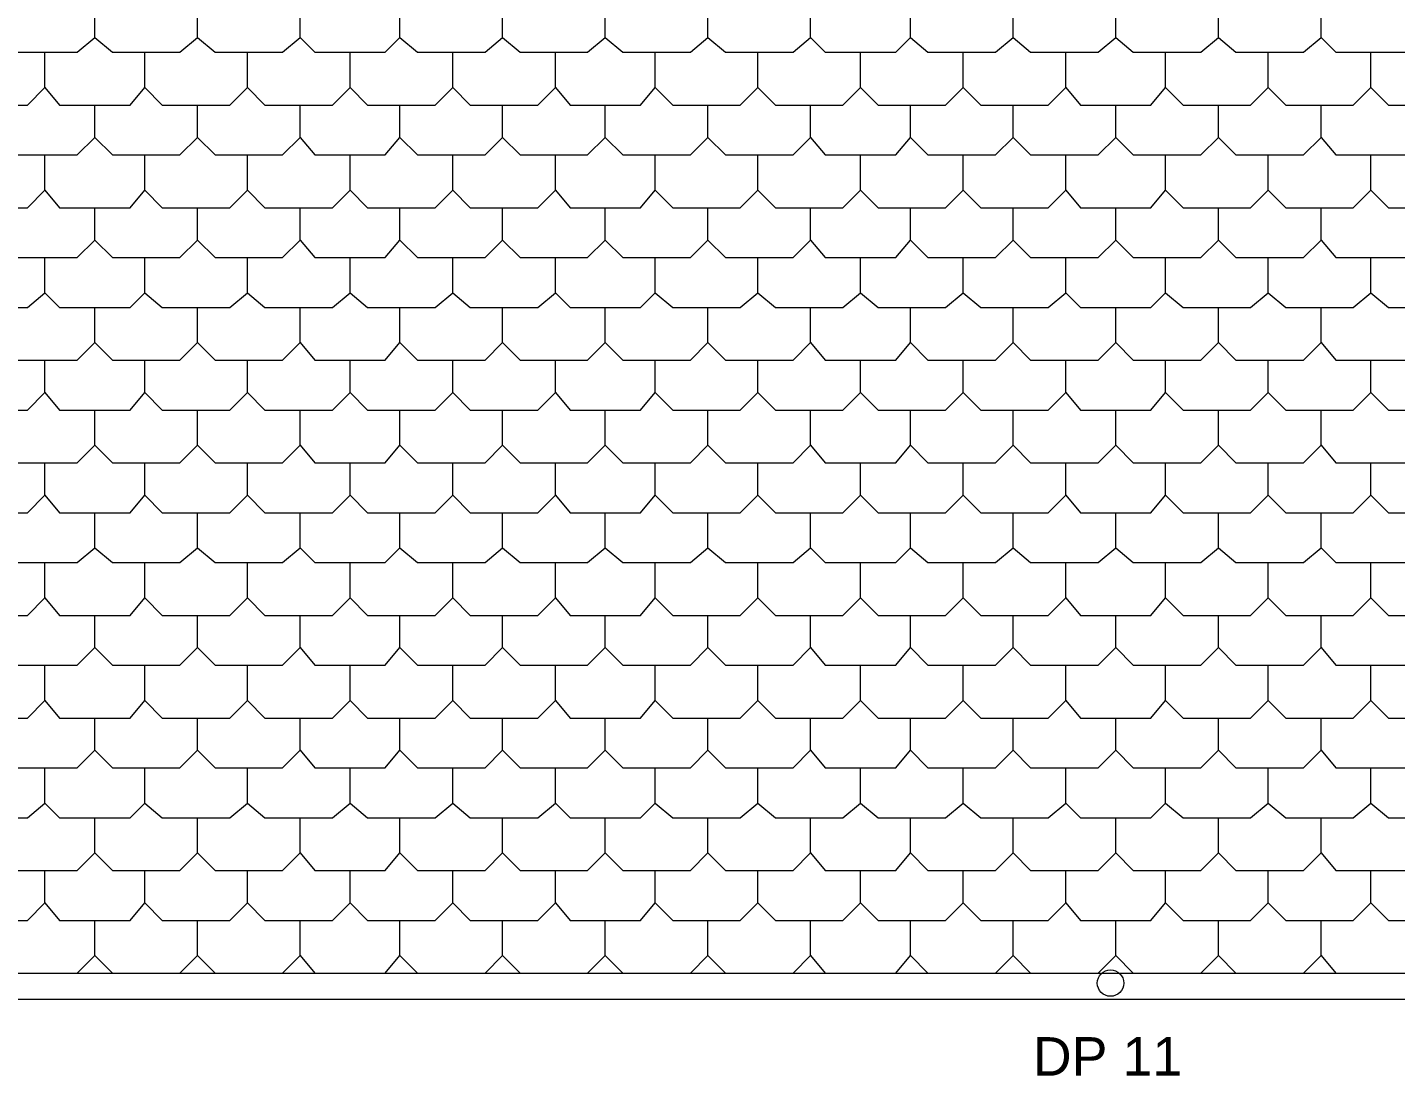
# Model space of a CAD drawing. Header units: millimetres. Extents: x -59 to 47, y 152 to 919.
# Drawn here: x -36.6 to -30.62, y 598.28 to 602.86 of the extents above; entities that cross this region are included whole.
import ezdxf

# ---------------------------------------------------------------- set-up
doc = ezdxf.new("R2010")
doc.units = ezdxf.units.MM
for name, color, linetype in [('PDF_014408$BL-ROOF', 7, 'Continuous'), ('PDF_014408$PL-SERVICES-STORMWATER', 7, 'Continuous'), ('PDF_Text', 7, 'Continuous')]:
    doc.layers.add(name, color=color, linetype=linetype)
doc.styles.add('PDF ArialMT', font='arial.ttf')

msp = doc.modelspace()

# ---------------------------------------------------------------- linework, layer by layer
at = {"layer": 'PDF_014408$BL-ROOF', "lineweight": 9}
for points in [[(-5.2911, 598.6091), (-49.8098, 598.6091), (-49.8098, 617.7655), (16.7503, 617.7655), (16.7503, 598.6091), (7.7619, 598.6091)], [(-36.7568, 602.8148), (-36.6798, 602.7507), (-36.3849, 602.7507), (-36.308, 602.8148), (-36.308, 602.9686)], [(-36.308, 602.8148), (-36.2311, 602.7507), (-35.9362, 602.7507), (-35.8592, 602.8148), (-35.8592, 602.9686)], [(-35.8592, 602.8148), (-35.7823, 602.7507), (-35.4874, 602.7507), (-35.4104, 602.8148), (-35.4104, 602.9686)], [(-35.4104, 602.8148), (-35.3463, 602.7507), (-35.0386, 602.7507), (-34.9745, 602.8148), (-34.9745, 602.9686)], [(-34.9745, 602.8148), (-34.8976, 602.7507), (-34.6026, 602.7507), (-34.5257, 602.8148), (-34.5257, 602.9686)], [(-34.5257, 602.8148), (-34.4488, 602.7507), (-34.1539, 602.7507), (-34.0769, 602.8148), (-34.0769, 602.9686)], [(-34.0769, 602.8148), (-34, 602.7507), (-33.7051, 602.7507), (-33.6282, 602.8148), (-33.6282, 602.9686)], [(-33.6282, 602.8148), (-33.5512, 602.7507), (-33.2563, 602.7507), (-33.1794, 602.8148), (-33.1794, 602.9686)], [(-33.1794, 602.8148), (-33.1153, 602.7507), (-32.8075, 602.7507), (-32.7434, 602.8148), (-32.7434, 602.9686)], [(-32.7434, 602.8148), (-32.6665, 602.7507), (-32.3716, 602.7507), (-32.2946, 602.8148), (-32.2946, 602.9686)], [(-32.2946, 602.8148), (-32.2177, 602.7507), (-31.9228, 602.7507), (-31.8459, 602.8148), (-31.8459, 602.9686)], [(-31.8459, 602.8148), (-31.7689, 602.7507), (-31.474, 602.7507), (-31.3971, 602.8148), (-31.3971, 602.9686)], [(-31.3971, 602.8148), (-31.3202, 602.7507), (-31.0252, 602.7507), (-30.9483, 602.8148), (-30.9483, 602.9686)], [(-30.9483, 602.8148), (-30.8842, 602.7507), (-30.5765, 602.7507), (-30.5124, 602.8148), (-30.5124, 602.9686)], [(-36.9747, 602.5968), (-36.8978, 602.5199), (-36.6029, 602.5199), (-36.526, 602.5968), (-36.526, 602.7507)], [(-36.526, 602.5968), (-36.4619, 602.5199), (-36.1541, 602.5199), (-36.09, 602.5968), (-36.09, 602.7507)], [(-36.09, 602.5968), (-36.0131, 602.5199), (-35.7182, 602.5199), (-35.6412, 602.5968), (-35.6412, 602.7507)], [(-35.6412, 602.5968), (-35.5643, 602.5199), (-35.2694, 602.5199), (-35.1925, 602.5968), (-35.1925, 602.7507)], [(-35.1925, 602.5968), (-35.1155, 602.5199), (-34.8206, 602.5199), (-34.7437, 602.5968), (-34.7437, 602.7507)], [(-34.7437, 602.5968), (-34.6668, 602.5199), (-34.3718, 602.5199), (-34.2949, 602.5968), (-34.2949, 602.7507)], [(-34.2949, 602.5968), (-34.2308, 602.5199), (-33.9231, 602.5199), (-33.859, 602.5968), (-33.859, 602.7507)], [(-33.859, 602.5968), (-33.782, 602.5199), (-33.4871, 602.5199), (-33.4102, 602.5968), (-33.4102, 602.7507)], [(-33.4102, 602.5968), (-33.3332, 602.5199), (-33.0383, 602.5199), (-32.9614, 602.5968), (-32.9614, 602.7507)], [(-32.9614, 602.5968), (-32.8845, 602.5199), (-32.5896, 602.5199), (-32.5126, 602.5968), (-32.5126, 602.7507)], [(-32.5126, 602.5968), (-32.4357, 602.5199), (-32.1408, 602.5199), (-32.0638, 602.5968), (-32.0638, 602.7507)], [(-32.0638, 602.5968), (-31.9997, 602.5199), (-31.692, 602.5199), (-31.6279, 602.5968), (-31.6279, 602.7507)], [(-31.6279, 602.5968), (-31.551, 602.5199), (-31.256, 602.5199), (-31.1791, 602.5968), (-31.1791, 602.7507)], [(-31.1791, 602.5968), (-31.1022, 602.5199), (-30.8073, 602.5199), (-30.7303, 602.5968), (-30.7303, 602.7507)], [(-30.7303, 602.5968), (-30.6534, 602.5199), (-30.3585, 602.5199), (-30.2816, 602.5968), (-30.2816, 602.7507)], [(-36.7568, 602.3788), (-36.6798, 602.3019), (-36.3849, 602.3019), (-36.308, 602.3788), (-36.308, 602.5199)], [(-36.308, 602.3788), (-36.2311, 602.3019), (-35.9362, 602.3019), (-35.8592, 602.3788), (-35.8592, 602.5199)], [(-35.8592, 602.3788), (-35.7823, 602.3019), (-35.4874, 602.3019), (-35.4104, 602.3788), (-35.4104, 602.5199)], [(-35.4104, 602.3788), (-35.3463, 602.3019), (-35.0386, 602.3019), (-34.9745, 602.3788), (-34.9745, 602.5199)], [(-34.9745, 602.3788), (-34.8976, 602.3019), (-34.6026, 602.3019), (-34.5257, 602.3788), (-34.5257, 602.5199)], [(-34.5257, 602.3788), (-34.4488, 602.3019), (-34.1539, 602.3019), (-34.0769, 602.3788), (-34.0769, 602.5199)], [(-34.0769, 602.3788), (-34, 602.3019), (-33.7051, 602.3019), (-33.6282, 602.3788), (-33.6282, 602.5199)], [(-33.6282, 602.3788), (-33.5512, 602.3019), (-33.2563, 602.3019), (-33.1794, 602.3788), (-33.1794, 602.5199)], [(-33.1794, 602.3788), (-33.1153, 602.3019), (-32.8075, 602.3019), (-32.7434, 602.3788), (-32.7434, 602.5199)], [(-32.7434, 602.3788), (-32.6665, 602.3019), (-32.3716, 602.3019), (-32.2946, 602.3788), (-32.2946, 602.5199)], [(-32.2946, 602.3788), (-32.2177, 602.3019), (-31.9228, 602.3019), (-31.8459, 602.3788), (-31.8459, 602.5199)], [(-31.8459, 602.3788), (-31.7689, 602.3019), (-31.474, 602.3019), (-31.3971, 602.3788), (-31.3971, 602.5199)], [(-31.3971, 602.3788), (-31.3202, 602.3019), (-31.0252, 602.3019), (-30.9483, 602.3788), (-30.9483, 602.5199)], [(-30.9483, 602.3788), (-30.8842, 602.3019), (-30.5765, 602.3019), (-30.5124, 602.3788), (-30.5124, 602.5199)], [(-36.9747, 602.148), (-36.8978, 602.0711), (-36.6029, 602.0711), (-36.526, 602.148), (-36.526, 602.3019)], [(-36.526, 602.148), (-36.4619, 602.0711), (-36.1541, 602.0711), (-36.09, 602.148), (-36.09, 602.3019)], [(-36.09, 602.148), (-36.0131, 602.0711), (-35.7182, 602.0711), (-35.6412, 602.148), (-35.6412, 602.3019)], [(-35.6412, 602.148), (-35.5643, 602.0711), (-35.2694, 602.0711), (-35.1925, 602.148), (-35.1925, 602.3019)], [(-35.1925, 602.148), (-35.1155, 602.0711), (-34.8206, 602.0711), (-34.7437, 602.148), (-34.7437, 602.3019)], [(-34.7437, 602.148), (-34.6668, 602.0711), (-34.3718, 602.0711), (-34.2949, 602.148), (-34.2949, 602.3019)], [(-34.2949, 602.148), (-34.2308, 602.0711), (-33.9231, 602.0711), (-33.859, 602.148), (-33.859, 602.3019)], [(-33.859, 602.148), (-33.782, 602.0711), (-33.4871, 602.0711), (-33.4102, 602.148), (-33.4102, 602.3019)], [(-33.4102, 602.148), (-33.3332, 602.0711), (-33.0383, 602.0711), (-32.9614, 602.148), (-32.9614, 602.3019)], [(-32.9614, 602.148), (-32.8845, 602.0711), (-32.5896, 602.0711), (-32.5126, 602.148), (-32.5126, 602.3019)], [(-32.5126, 602.148), (-32.4357, 602.0711), (-32.1408, 602.0711), (-32.0638, 602.148), (-32.0638, 602.3019)], [(-32.0638, 602.148), (-31.9997, 602.0711), (-31.692, 602.0711), (-31.6279, 602.148), (-31.6279, 602.3019)], [(-31.6279, 602.148), (-31.551, 602.0711), (-31.256, 602.0711), (-31.1791, 602.148), (-31.1791, 602.3019)], [(-31.1791, 602.148), (-31.1022, 602.0711), (-30.8073, 602.0711), (-30.7303, 602.148), (-30.7303, 602.3019)], [(-30.7303, 602.148), (-30.6534, 602.0711), (-30.3585, 602.0711), (-30.2816, 602.148), (-30.2816, 602.3019)], [(-36.7568, 601.93), (-36.6798, 601.8531), (-36.3849, 601.8531), (-36.308, 601.93), (-36.308, 602.0711)], [(-36.308, 601.93), (-36.2311, 601.8531), (-35.9362, 601.8531), (-35.8592, 601.93), (-35.8592, 602.0711)], [(-35.8592, 601.93), (-35.7823, 601.8531), (-35.4874, 601.8531), (-35.4104, 601.93), (-35.4104, 602.0711)], [(-35.4104, 601.93), (-35.3463, 601.8531), (-35.0386, 601.8531), (-34.9745, 601.93), (-34.9745, 602.0711)], [(-34.9745, 601.93), (-34.8976, 601.8531), (-34.6026, 601.8531), (-34.5257, 601.93), (-34.5257, 602.0711)], [(-34.5257, 601.93), (-34.4488, 601.8531), (-34.1539, 601.8531), (-34.0769, 601.93), (-34.0769, 602.0711)], [(-34.0769, 601.93), (-34, 601.8531), (-33.7051, 601.8531), (-33.6282, 601.93), (-33.6282, 602.0711)], [(-33.6282, 601.93), (-33.5512, 601.8531), (-33.2563, 601.8531), (-33.1794, 601.93), (-33.1794, 602.0711)], [(-33.1794, 601.93), (-33.1153, 601.8531), (-32.8075, 601.8531), (-32.7434, 601.93), (-32.7434, 602.0711)], [(-32.7434, 601.93), (-32.6665, 601.8531), (-32.3716, 601.8531), (-32.2946, 601.93), (-32.2946, 602.0711)], [(-32.2946, 601.93), (-32.2177, 601.8531), (-31.9228, 601.8531), (-31.8459, 601.93), (-31.8459, 602.0711)], [(-31.8459, 601.93), (-31.7689, 601.8531), (-31.474, 601.8531), (-31.3971, 601.93), (-31.3971, 602.0711)], [(-31.3971, 601.93), (-31.3202, 601.8531), (-31.0252, 601.8531), (-30.9483, 601.93), (-30.9483, 602.0711)], [(-30.9483, 601.93), (-30.8842, 601.8531), (-30.5765, 601.8531), (-30.5124, 601.93), (-30.5124, 602.0711)], [(-36.9747, 601.6992), (-36.8978, 601.6351), (-36.6029, 601.6351), (-36.526, 601.6992), (-36.526, 601.8531)], [(-36.526, 601.6992), (-36.4619, 601.6351), (-36.1541, 601.6351), (-36.09, 601.6992), (-36.09, 601.8531)], [(-36.09, 601.6992), (-36.0131, 601.6351), (-35.7182, 601.6351), (-35.6412, 601.6992), (-35.6412, 601.8531)], [(-35.6412, 601.6992), (-35.5643, 601.6351), (-35.2694, 601.6351), (-35.1925, 601.6992), (-35.1925, 601.8531)], [(-35.1925, 601.6992), (-35.1155, 601.6351), (-34.8206, 601.6351), (-34.7437, 601.6992), (-34.7437, 601.8531)], [(-34.7437, 601.6992), (-34.6668, 601.6351), (-34.3718, 601.6351), (-34.2949, 601.6992), (-34.2949, 601.8531)], [(-34.2949, 601.6992), (-34.2308, 601.6351), (-33.9231, 601.6351), (-33.859, 601.6992), (-33.859, 601.8531)], [(-33.859, 601.6992), (-33.782, 601.6351), (-33.4871, 601.6351), (-33.4102, 601.6992), (-33.4102, 601.8531)], [(-33.4102, 601.6992), (-33.3332, 601.6351), (-33.0383, 601.6351), (-32.9614, 601.6992), (-32.9614, 601.8531)], [(-32.9614, 601.6992), (-32.8845, 601.6351), (-32.5896, 601.6351), (-32.5126, 601.6992), (-32.5126, 601.8531)], [(-32.5126, 601.6992), (-32.4357, 601.6351), (-32.1408, 601.6351), (-32.0638, 601.6992), (-32.0638, 601.8531)], [(-32.0638, 601.6992), (-31.9997, 601.6351), (-31.692, 601.6351), (-31.6279, 601.6992), (-31.6279, 601.8531)], [(-31.6279, 601.6992), (-31.551, 601.6351), (-31.256, 601.6351), (-31.1791, 601.6992), (-31.1791, 601.8531)], [(-31.1791, 601.6992), (-31.1022, 601.6351), (-30.8073, 601.6351), (-30.7303, 601.6992), (-30.7303, 601.8531)], [(-30.7303, 601.6992), (-30.6534, 601.6351), (-30.3585, 601.6351), (-30.2816, 601.6992), (-30.2816, 601.8531)], [(-36.7568, 601.4813), (-36.6798, 601.4043), (-36.3849, 601.4043), (-36.308, 601.4813), (-36.308, 601.6351)], [(-36.308, 601.4813), (-36.2311, 601.4043), (-35.9362, 601.4043), (-35.8592, 601.4813), (-35.8592, 601.6351)], [(-35.8592, 601.4813), (-35.7823, 601.4043), (-35.4874, 601.4043), (-35.4104, 601.4813), (-35.4104, 601.6351)], [(-35.4104, 601.4813), (-35.3463, 601.4043), (-35.0386, 601.4043), (-34.9745, 601.4813), (-34.9745, 601.6351)], [(-34.9745, 601.4813), (-34.8976, 601.4043), (-34.6026, 601.4043), (-34.5257, 601.4813), (-34.5257, 601.6351)], [(-34.5257, 601.4813), (-34.4488, 601.4043), (-34.1539, 601.4043), (-34.0769, 601.4813), (-34.0769, 601.6351)], [(-34.0769, 601.4813), (-34, 601.4043), (-33.7051, 601.4043), (-33.6282, 601.4813), (-33.6282, 601.6351)], [(-33.6282, 601.4813), (-33.5512, 601.4043), (-33.2563, 601.4043), (-33.1794, 601.4813), (-33.1794, 601.6351)], [(-33.1794, 601.4813), (-33.1153, 601.4043), (-32.8075, 601.4043), (-32.7434, 601.4813), (-32.7434, 601.6351)], [(-32.7434, 601.4813), (-32.6665, 601.4043), (-32.3716, 601.4043), (-32.2946, 601.4813), (-32.2946, 601.6351)], [(-32.2946, 601.4813), (-32.2177, 601.4043), (-31.9228, 601.4043), (-31.8459, 601.4813), (-31.8459, 601.6351)], [(-31.8459, 601.4813), (-31.7689, 601.4043), (-31.474, 601.4043), (-31.3971, 601.4813), (-31.3971, 601.6351)], [(-31.3971, 601.4813), (-31.3202, 601.4043), (-31.0252, 601.4043), (-30.9483, 601.4813), (-30.9483, 601.6351)], [(-30.9483, 601.4813), (-30.8842, 601.4043), (-30.5765, 601.4043), (-30.5124, 601.4813), (-30.5124, 601.6351)], [(-36.9747, 601.2633), (-36.8978, 601.1864), (-36.6029, 601.1864), (-36.526, 601.2633), (-36.526, 601.4043)], [(-36.526, 601.2633), (-36.4619, 601.1864), (-36.1541, 601.1864), (-36.09, 601.2633), (-36.09, 601.4043)], [(-36.09, 601.2633), (-36.0131, 601.1864), (-35.7182, 601.1864), (-35.6412, 601.2633), (-35.6412, 601.4043)], [(-35.6412, 601.2633), (-35.5643, 601.1864), (-35.2694, 601.1864), (-35.1925, 601.2633), (-35.1925, 601.4043)], [(-35.1925, 601.2633), (-35.1155, 601.1864), (-34.8206, 601.1864), (-34.7437, 601.2633), (-34.7437, 601.4043)], [(-34.7437, 601.2633), (-34.6668, 601.1864), (-34.3718, 601.1864), (-34.2949, 601.2633), (-34.2949, 601.4043)], [(-34.2949, 601.2633), (-34.2308, 601.1864), (-33.9231, 601.1864), (-33.859, 601.2633), (-33.859, 601.4043)], [(-33.859, 601.2633), (-33.782, 601.1864), (-33.4871, 601.1864), (-33.4102, 601.2633), (-33.4102, 601.4043)], [(-33.4102, 601.2633), (-33.3332, 601.1864), (-33.0383, 601.1864), (-32.9614, 601.2633), (-32.9614, 601.4043)], [(-32.9614, 601.2633), (-32.8845, 601.1864), (-32.5896, 601.1864), (-32.5126, 601.2633), (-32.5126, 601.4043)], [(-32.5126, 601.2633), (-32.4357, 601.1864), (-32.1408, 601.1864), (-32.0638, 601.2633), (-32.0638, 601.4043)], [(-32.0638, 601.2633), (-31.9997, 601.1864), (-31.692, 601.1864), (-31.6279, 601.2633), (-31.6279, 601.4043)], [(-31.6279, 601.2633), (-31.551, 601.1864), (-31.256, 601.1864), (-31.1791, 601.2633), (-31.1791, 601.4043)], [(-31.1791, 601.2633), (-31.1022, 601.1864), (-30.8073, 601.1864), (-30.7303, 601.2633), (-30.7303, 601.4043)], [(-30.7303, 601.2633), (-30.6534, 601.1864), (-30.3585, 601.1864), (-30.2816, 601.2633), (-30.2816, 601.4043)], [(-36.7568, 601.0325), (-36.6798, 600.9556), (-36.3849, 600.9556), (-36.308, 601.0325), (-36.308, 601.1864)], [(-36.308, 601.0325), (-36.2311, 600.9556), (-35.9362, 600.9556), (-35.8592, 601.0325), (-35.8592, 601.1864)], [(-35.8592, 601.0325), (-35.7823, 600.9556), (-35.4874, 600.9556), (-35.4104, 601.0325), (-35.4104, 601.1864)], [(-35.4104, 601.0325), (-35.3463, 600.9556), (-35.0386, 600.9556), (-34.9745, 601.0325), (-34.9745, 601.1864)], [(-34.9745, 601.0325), (-34.8976, 600.9556), (-34.6026, 600.9556), (-34.5257, 601.0325), (-34.5257, 601.1864)], [(-34.5257, 601.0325), (-34.4488, 600.9556), (-34.1539, 600.9556), (-34.0769, 601.0325), (-34.0769, 601.1864)], [(-34.0769, 601.0325), (-34, 600.9556), (-33.7051, 600.9556), (-33.6282, 601.0325), (-33.6282, 601.1864)], [(-33.6282, 601.0325), (-33.5512, 600.9556), (-33.2563, 600.9556), (-33.1794, 601.0325), (-33.1794, 601.1864)], [(-33.1794, 601.0325), (-33.1153, 600.9556), (-32.8075, 600.9556), (-32.7434, 601.0325), (-32.7434, 601.1864)], [(-32.7434, 601.0325), (-32.6665, 600.9556), (-32.3716, 600.9556), (-32.2946, 601.0325), (-32.2946, 601.1864)], [(-32.2946, 601.0325), (-32.2177, 600.9556), (-31.9228, 600.9556), (-31.8459, 601.0325), (-31.8459, 601.1864)], [(-31.8459, 601.0325), (-31.7689, 600.9556), (-31.474, 600.9556), (-31.3971, 601.0325), (-31.3971, 601.1864)], [(-31.3971, 601.0325), (-31.3202, 600.9556), (-31.0252, 600.9556), (-30.9483, 601.0325), (-30.9483, 601.1864)], [(-30.9483, 601.0325), (-30.8842, 600.9556), (-30.5765, 600.9556), (-30.5124, 601.0325), (-30.5124, 601.1864)], [(-36.9747, 600.8145), (-36.8978, 600.7376), (-36.6029, 600.7376), (-36.526, 600.8145), (-36.526, 600.9556)], [(-36.526, 600.8145), (-36.4619, 600.7376), (-36.1541, 600.7376), (-36.09, 600.8145), (-36.09, 600.9556)], [(-36.09, 600.8145), (-36.0131, 600.7376), (-35.7182, 600.7376), (-35.6412, 600.8145), (-35.6412, 600.9556)], [(-35.6412, 600.8145), (-35.5643, 600.7376), (-35.2694, 600.7376), (-35.1925, 600.8145), (-35.1925, 600.9556)], [(-35.1925, 600.8145), (-35.1155, 600.7376), (-34.8206, 600.7376), (-34.7437, 600.8145), (-34.7437, 600.9556)], [(-34.7437, 600.8145), (-34.6668, 600.7376), (-34.3718, 600.7376), (-34.2949, 600.8145), (-34.2949, 600.9556)], [(-34.2949, 600.8145), (-34.2308, 600.7376), (-33.9231, 600.7376), (-33.859, 600.8145), (-33.859, 600.9556)], [(-33.859, 600.8145), (-33.782, 600.7376), (-33.4871, 600.7376), (-33.4102, 600.8145), (-33.4102, 600.9556)], [(-33.4102, 600.8145), (-33.3332, 600.7376), (-33.0383, 600.7376), (-32.9614, 600.8145), (-32.9614, 600.9556)], [(-32.9614, 600.8145), (-32.8845, 600.7376), (-32.5896, 600.7376), (-32.5126, 600.8145), (-32.5126, 600.9556)], [(-32.5126, 600.8145), (-32.4357, 600.7376), (-32.1408, 600.7376), (-32.0638, 600.8145), (-32.0638, 600.9556)], [(-32.0638, 600.8145), (-31.9997, 600.7376), (-31.692, 600.7376), (-31.6279, 600.8145), (-31.6279, 600.9556)], [(-31.6279, 600.8145), (-31.551, 600.7376), (-31.256, 600.7376), (-31.1791, 600.8145), (-31.1791, 600.9556)], [(-31.1791, 600.8145), (-31.1022, 600.7376), (-30.8073, 600.7376), (-30.7303, 600.8145), (-30.7303, 600.9556)], [(-30.7303, 600.8145), (-30.6534, 600.7376), (-30.3585, 600.7376), (-30.2816, 600.8145), (-30.2816, 600.9556)], [(-36.7568, 600.5837), (-36.6798, 600.5196), (-36.3849, 600.5196), (-36.308, 600.5837), (-36.308, 600.7376)], [(-36.308, 600.5837), (-36.2311, 600.5196), (-35.9362, 600.5196), (-35.8592, 600.5837), (-35.8592, 600.7376)], [(-35.8592, 600.5837), (-35.7823, 600.5196), (-35.4874, 600.5196), (-35.4104, 600.5837), (-35.4104, 600.7376)], [(-35.4104, 600.5837), (-35.3463, 600.5196), (-35.0386, 600.5196), (-34.9745, 600.5837), (-34.9745, 600.7376)], [(-34.9745, 600.5837), (-34.8976, 600.5196), (-34.6026, 600.5196), (-34.5257, 600.5837), (-34.5257, 600.7376)], [(-34.5257, 600.5837), (-34.4488, 600.5196), (-34.1539, 600.5196), (-34.0769, 600.5837), (-34.0769, 600.7376)], [(-34.0769, 600.5837), (-34, 600.5196), (-33.7051, 600.5196), (-33.6282, 600.5837), (-33.6282, 600.7376)], [(-33.6282, 600.5837), (-33.5512, 600.5196), (-33.2563, 600.5196), (-33.1794, 600.5837), (-33.1794, 600.7376)], [(-33.1794, 600.5837), (-33.1153, 600.5196), (-32.8075, 600.5196), (-32.7434, 600.5837), (-32.7434, 600.7376)], [(-32.7434, 600.5837), (-32.6665, 600.5196), (-32.3716, 600.5196), (-32.2946, 600.5837), (-32.2946, 600.7376)], [(-32.2946, 600.5837), (-32.2177, 600.5196), (-31.9228, 600.5196), (-31.8459, 600.5837), (-31.8459, 600.7376)], [(-31.8459, 600.5837), (-31.7689, 600.5196), (-31.474, 600.5196), (-31.3971, 600.5837), (-31.3971, 600.7376)], [(-31.3971, 600.5837), (-31.3202, 600.5196), (-31.0252, 600.5196), (-30.9483, 600.5837), (-30.9483, 600.7376)], [(-30.9483, 600.5837), (-30.8842, 600.5196), (-30.5765, 600.5196), (-30.5124, 600.5837), (-30.5124, 600.7376)], [(-36.9747, 600.3657), (-36.8978, 600.2888), (-36.6029, 600.2888), (-36.526, 600.3657), (-36.526, 600.5196)], [(-36.526, 600.3657), (-36.4619, 600.2888), (-36.1541, 600.2888), (-36.09, 600.3657), (-36.09, 600.5196)], [(-36.09, 600.3657), (-36.0131, 600.2888), (-35.7182, 600.2888), (-35.6412, 600.3657), (-35.6412, 600.5196)], [(-35.6412, 600.3657), (-35.5643, 600.2888), (-35.2694, 600.2888), (-35.1925, 600.3657), (-35.1925, 600.5196)], [(-35.1925, 600.3657), (-35.1155, 600.2888), (-34.8206, 600.2888), (-34.7437, 600.3657), (-34.7437, 600.5196)], [(-34.7437, 600.3657), (-34.6668, 600.2888), (-34.3718, 600.2888), (-34.2949, 600.3657), (-34.2949, 600.5196)], [(-34.2949, 600.3657), (-34.2308, 600.2888), (-33.9231, 600.2888), (-33.859, 600.3657), (-33.859, 600.5196)], [(-33.859, 600.3657), (-33.782, 600.2888), (-33.4871, 600.2888), (-33.4102, 600.3657), (-33.4102, 600.5196)], [(-33.4102, 600.3657), (-33.3332, 600.2888), (-33.0383, 600.2888), (-32.9614, 600.3657), (-32.9614, 600.5196)], [(-32.9614, 600.3657), (-32.8845, 600.2888), (-32.5896, 600.2888), (-32.5126, 600.3657), (-32.5126, 600.5196)], [(-32.5126, 600.3657), (-32.4357, 600.2888), (-32.1408, 600.2888), (-32.0638, 600.3657), (-32.0638, 600.5196)], [(-32.0638, 600.3657), (-31.9997, 600.2888), (-31.692, 600.2888), (-31.6279, 600.3657), (-31.6279, 600.5196)], [(-31.6279, 600.3657), (-31.551, 600.2888), (-31.256, 600.2888), (-31.1791, 600.3657), (-31.1791, 600.5196)], [(-31.1791, 600.3657), (-31.1022, 600.2888), (-30.8073, 600.2888), (-30.7303, 600.3657), (-30.7303, 600.5196)], [(-30.7303, 600.3657), (-30.6534, 600.2888), (-30.3585, 600.2888), (-30.2816, 600.3657), (-30.2816, 600.5196)], [(-36.7568, 600.1478), (-36.6798, 600.0708), (-36.3849, 600.0708), (-36.308, 600.1478), (-36.308, 600.2888)], [(-36.308, 600.1478), (-36.2311, 600.0708), (-35.9362, 600.0708), (-35.8592, 600.1478), (-35.8592, 600.2888)], [(-35.8592, 600.1478), (-35.7823, 600.0708), (-35.4874, 600.0708), (-35.4104, 600.1478), (-35.4104, 600.2888)], [(-35.4104, 600.1478), (-35.3463, 600.0708), (-35.0386, 600.0708), (-34.9745, 600.1478), (-34.9745, 600.2888)], [(-34.9745, 600.1478), (-34.8976, 600.0708), (-34.6026, 600.0708), (-34.5257, 600.1478), (-34.5257, 600.2888)], [(-34.5257, 600.1478), (-34.4488, 600.0708), (-34.1539, 600.0708), (-34.0769, 600.1478), (-34.0769, 600.2888)], [(-34.0769, 600.1478), (-34, 600.0708), (-33.7051, 600.0708), (-33.6282, 600.1478), (-33.6282, 600.2888)], [(-33.6282, 600.1478), (-33.5512, 600.0708), (-33.2563, 600.0708), (-33.1794, 600.1478), (-33.1794, 600.2888)], [(-33.1794, 600.1478), (-33.1153, 600.0708), (-32.8075, 600.0708), (-32.7434, 600.1478), (-32.7434, 600.2888)], [(-32.7434, 600.1478), (-32.6665, 600.0708), (-32.3716, 600.0708), (-32.2946, 600.1478), (-32.2946, 600.2888)], [(-32.2946, 600.1478), (-32.2177, 600.0708), (-31.9228, 600.0708), (-31.8459, 600.1478), (-31.8459, 600.2888)], [(-31.8459, 600.1478), (-31.7689, 600.0708), (-31.474, 600.0708), (-31.3971, 600.1478), (-31.3971, 600.2888)], [(-31.3971, 600.1478), (-31.3202, 600.0708), (-31.0252, 600.0708), (-30.9483, 600.1478), (-30.9483, 600.2888)], [(-30.9483, 600.1478), (-30.8842, 600.0708), (-30.5765, 600.0708), (-30.5124, 600.1478), (-30.5124, 600.2888)], [(-36.9747, 599.917), (-36.8978, 599.84), (-36.6029, 599.84), (-36.526, 599.917), (-36.526, 600.0708)], [(-36.526, 599.917), (-36.4619, 599.84), (-36.1541, 599.84), (-36.09, 599.917), (-36.09, 600.0708)], [(-36.09, 599.917), (-36.0131, 599.84), (-35.7182, 599.84), (-35.6412, 599.917), (-35.6412, 600.0708)], [(-35.6412, 599.917), (-35.5643, 599.84), (-35.2694, 599.84), (-35.1925, 599.917), (-35.1925, 600.0708)], [(-35.1925, 599.917), (-35.1155, 599.84), (-34.8206, 599.84), (-34.7437, 599.917), (-34.7437, 600.0708)], [(-34.7437, 599.917), (-34.6668, 599.84), (-34.3718, 599.84), (-34.2949, 599.917), (-34.2949, 600.0708)], [(-34.2949, 599.917), (-34.2308, 599.84), (-33.9231, 599.84), (-33.859, 599.917), (-33.859, 600.0708)], [(-33.859, 599.917), (-33.782, 599.84), (-33.4871, 599.84), (-33.4102, 599.917), (-33.4102, 600.0708)], [(-33.4102, 599.917), (-33.3332, 599.84), (-33.0383, 599.84), (-32.9614, 599.917), (-32.9614, 600.0708)], [(-32.9614, 599.917), (-32.8845, 599.84), (-32.5896, 599.84), (-32.5126, 599.917), (-32.5126, 600.0708)], [(-32.5126, 599.917), (-32.4357, 599.84), (-32.1408, 599.84), (-32.0638, 599.917), (-32.0638, 600.0708)], [(-32.0638, 599.917), (-31.9997, 599.84), (-31.692, 599.84), (-31.6279, 599.917), (-31.6279, 600.0708)], [(-31.6279, 599.917), (-31.551, 599.84), (-31.256, 599.84), (-31.1791, 599.917), (-31.1791, 600.0708)], [(-31.1791, 599.917), (-31.1022, 599.84), (-30.8073, 599.84), (-30.7303, 599.917), (-30.7303, 600.0708)], [(-30.7303, 599.917), (-30.6534, 599.84), (-30.3585, 599.84), (-30.2816, 599.917), (-30.2816, 600.0708)], [(-36.7568, 599.699), (-36.6798, 599.6221), (-36.3849, 599.6221), (-36.308, 599.699), (-36.308, 599.84)], [(-36.308, 599.699), (-36.2311, 599.6221), (-35.9362, 599.6221), (-35.8592, 599.699), (-35.8592, 599.84)], [(-35.8592, 599.699), (-35.7823, 599.6221), (-35.4874, 599.6221), (-35.4104, 599.699), (-35.4104, 599.84)], [(-35.4104, 599.699), (-35.3463, 599.6221), (-35.0386, 599.6221), (-34.9745, 599.699), (-34.9745, 599.84)], [(-34.9745, 599.699), (-34.8976, 599.6221), (-34.6026, 599.6221), (-34.5257, 599.699), (-34.5257, 599.84)], [(-34.5257, 599.699), (-34.4488, 599.6221), (-34.1539, 599.6221), (-34.0769, 599.699), (-34.0769, 599.84)], [(-34.0769, 599.699), (-34, 599.6221), (-33.7051, 599.6221), (-33.6282, 599.699), (-33.6282, 599.84)], [(-33.6282, 599.699), (-33.5512, 599.6221), (-33.2563, 599.6221), (-33.1794, 599.699), (-33.1794, 599.84)], [(-33.1794, 599.699), (-33.1153, 599.6221), (-32.8075, 599.6221), (-32.7434, 599.699), (-32.7434, 599.84)], [(-32.7434, 599.699), (-32.6665, 599.6221), (-32.3716, 599.6221), (-32.2946, 599.699), (-32.2946, 599.84)], [(-32.2946, 599.699), (-32.2177, 599.6221), (-31.9228, 599.6221), (-31.8459, 599.699), (-31.8459, 599.84)], [(-31.8459, 599.699), (-31.7689, 599.6221), (-31.474, 599.6221), (-31.3971, 599.699), (-31.3971, 599.84)], [(-31.3971, 599.699), (-31.3202, 599.6221), (-31.0252, 599.6221), (-30.9483, 599.699), (-30.9483, 599.84)], [(-30.9483, 599.699), (-30.8842, 599.6221), (-30.5765, 599.6221), (-30.5124, 599.699), (-30.5124, 599.84)], [(-36.9747, 599.4682), (-36.8978, 599.4041), (-36.6029, 599.4041), (-36.526, 599.4682), (-36.526, 599.6221)], [(-36.526, 599.4682), (-36.4619, 599.4041), (-36.1541, 599.4041), (-36.09, 599.4682), (-36.09, 599.6221)], [(-36.09, 599.4682), (-36.0131, 599.4041), (-35.7182, 599.4041), (-35.6412, 599.4682), (-35.6412, 599.6221)], [(-35.6412, 599.4682), (-35.5643, 599.4041), (-35.2694, 599.4041), (-35.1925, 599.4682), (-35.1925, 599.6221)], [(-35.1925, 599.4682), (-35.1155, 599.4041), (-34.8206, 599.4041), (-34.7437, 599.4682), (-34.7437, 599.6221)], [(-34.7437, 599.4682), (-34.6668, 599.4041), (-34.3718, 599.4041), (-34.2949, 599.4682), (-34.2949, 599.6221)], [(-34.2949, 599.4682), (-34.2308, 599.4041), (-33.9231, 599.4041), (-33.859, 599.4682), (-33.859, 599.6221)], [(-33.859, 599.4682), (-33.782, 599.4041), (-33.4871, 599.4041), (-33.4102, 599.4682), (-33.4102, 599.6221)], [(-33.4102, 599.4682), (-33.3332, 599.4041), (-33.0383, 599.4041), (-32.9614, 599.4682), (-32.9614, 599.6221)], [(-32.9614, 599.4682), (-32.8845, 599.4041), (-32.5896, 599.4041), (-32.5126, 599.4682), (-32.5126, 599.6221)], [(-32.5126, 599.4682), (-32.4357, 599.4041), (-32.1408, 599.4041), (-32.0638, 599.4682), (-32.0638, 599.6221)], [(-32.0638, 599.4682), (-31.9997, 599.4041), (-31.692, 599.4041), (-31.6279, 599.4682), (-31.6279, 599.6221)], [(-31.6279, 599.4682), (-31.551, 599.4041), (-31.256, 599.4041), (-31.1791, 599.4682), (-31.1791, 599.6221)], [(-31.1791, 599.4682), (-31.1022, 599.4041), (-30.8073, 599.4041), (-30.7303, 599.4682), (-30.7303, 599.6221)], [(-30.7303, 599.4682), (-30.6534, 599.4041), (-30.3585, 599.4041), (-30.2816, 599.4682), (-30.2816, 599.6221)], [(-36.7568, 599.2502), (-36.6798, 599.1733), (-36.3849, 599.1733), (-36.308, 599.2502), (-36.308, 599.4041)], [(-36.308, 599.2502), (-36.2311, 599.1733), (-35.9362, 599.1733), (-35.8592, 599.2502), (-35.8592, 599.4041)], [(-35.8592, 599.2502), (-35.7823, 599.1733), (-35.4874, 599.1733), (-35.4104, 599.2502), (-35.4104, 599.4041)], [(-35.4104, 599.2502), (-35.3463, 599.1733), (-35.0386, 599.1733), (-34.9745, 599.2502), (-34.9745, 599.4041)], [(-34.9745, 599.2502), (-34.8976, 599.1733), (-34.6026, 599.1733), (-34.5257, 599.2502), (-34.5257, 599.4041)], [(-34.5257, 599.2502), (-34.4488, 599.1733), (-34.1539, 599.1733), (-34.0769, 599.2502), (-34.0769, 599.4041)], [(-34.0769, 599.2502), (-34, 599.1733), (-33.7051, 599.1733), (-33.6282, 599.2502), (-33.6282, 599.4041)], [(-33.6282, 599.2502), (-33.5512, 599.1733), (-33.2563, 599.1733), (-33.1794, 599.2502), (-33.1794, 599.4041)], [(-33.1794, 599.2502), (-33.1153, 599.1733), (-32.8075, 599.1733), (-32.7434, 599.2502), (-32.7434, 599.4041)], [(-32.7434, 599.2502), (-32.6665, 599.1733), (-32.3716, 599.1733), (-32.2946, 599.2502), (-32.2946, 599.4041)], [(-32.2946, 599.2502), (-32.2177, 599.1733), (-31.9228, 599.1733), (-31.8459, 599.2502), (-31.8459, 599.4041)], [(-31.8459, 599.2502), (-31.7689, 599.1733), (-31.474, 599.1733), (-31.3971, 599.2502), (-31.3971, 599.4041)], [(-31.3971, 599.2502), (-31.3202, 599.1733), (-31.0252, 599.1733), (-30.9483, 599.2502), (-30.9483, 599.4041)], [(-30.9483, 599.2502), (-30.8842, 599.1733), (-30.5765, 599.1733), (-30.5124, 599.2502), (-30.5124, 599.4041)], [(-36.9747, 599.0322), (-36.8978, 598.9553), (-36.6029, 598.9553), (-36.526, 599.0322), (-36.526, 599.1733)], [(-36.526, 599.0322), (-36.4619, 598.9553), (-36.1541, 598.9553), (-36.09, 599.0322), (-36.09, 599.1733)], [(-36.09, 599.0322), (-36.0131, 598.9553), (-35.7182, 598.9553), (-35.6412, 599.0322), (-35.6412, 599.1733)], [(-35.6412, 599.0322), (-35.5643, 598.9553), (-35.2694, 598.9553), (-35.1925, 599.0322), (-35.1925, 599.1733)], [(-35.1925, 599.0322), (-35.1155, 598.9553), (-34.8206, 598.9553), (-34.7437, 599.0322), (-34.7437, 599.1733)], [(-34.7437, 599.0322), (-34.6668, 598.9553), (-34.3718, 598.9553), (-34.2949, 599.0322), (-34.2949, 599.1733)], [(-34.2949, 599.0322), (-34.2308, 598.9553), (-33.9231, 598.9553), (-33.859, 599.0322), (-33.859, 599.1733)], [(-33.859, 599.0322), (-33.782, 598.9553), (-33.4871, 598.9553), (-33.4102, 599.0322), (-33.4102, 599.1733)], [(-33.4102, 599.0322), (-33.3332, 598.9553), (-33.0383, 598.9553), (-32.9614, 599.0322), (-32.9614, 599.1733)], [(-32.9614, 599.0322), (-32.8845, 598.9553), (-32.5896, 598.9553), (-32.5126, 599.0322), (-32.5126, 599.1733)], [(-32.5126, 599.0322), (-32.4357, 598.9553), (-32.1408, 598.9553), (-32.0638, 599.0322), (-32.0638, 599.1733)], [(-32.0638, 599.0322), (-31.9997, 598.9553), (-31.692, 598.9553), (-31.6279, 599.0322), (-31.6279, 599.1733)], [(-31.6279, 599.0322), (-31.551, 598.9553), (-31.256, 598.9553), (-31.1791, 599.0322), (-31.1791, 599.1733)], [(-31.1791, 599.0322), (-31.1022, 598.9553), (-30.8073, 598.9553), (-30.7303, 599.0322), (-30.7303, 599.1733)], [(-30.7303, 599.0322), (-30.6534, 598.9553), (-30.3585, 598.9553), (-30.2816, 599.0322), (-30.2816, 599.1733)], [(-36.3849, 598.7245), (-36.308, 598.8014), (-36.308, 598.9553)], [(-35.9362, 598.7245), (-35.8592, 598.8014), (-35.8592, 598.9553)], [(-35.4874, 598.7245), (-35.4104, 598.8014), (-35.4104, 598.9553)], [(-35.0386, 598.7245), (-34.9745, 598.8014), (-34.9745, 598.9553)], [(-34.6026, 598.7245), (-34.5257, 598.8014), (-34.5257, 598.9553)], [(-34.1539, 598.7245), (-34.0769, 598.8014), (-34.0769, 598.9553)], [(-33.7051, 598.7245), (-33.6282, 598.8014), (-33.6282, 598.9553)], [(-33.2563, 598.7245), (-33.1794, 598.8014), (-33.1794, 598.9553)], [(-32.8075, 598.7245), (-32.7434, 598.8014), (-32.7434, 598.9553)], [(-32.3716, 598.7245), (-32.2946, 598.8014), (-32.2946, 598.9553)], [(-31.9228, 598.7245), (-31.8459, 598.8014), (-31.8459, 598.9553)], [(-31.474, 598.7245), (-31.3971, 598.8014), (-31.3971, 598.9553)], [(-31.0252, 598.7245), (-30.9483, 598.8014), (-30.9483, 598.9553)], [(-36.308, 598.8014), (-36.2311, 598.7245)], [(-35.8592, 598.8014), (-35.7823, 598.7245)], [(-35.4104, 598.8014), (-35.3463, 598.7245)], [(-34.9745, 598.8014), (-34.8976, 598.7245)], [(-34.5257, 598.8014), (-34.4488, 598.7245)], [(-34.0769, 598.8014), (-34, 598.7245)], [(-33.6282, 598.8014), (-33.5512, 598.7245)], [(-33.1794, 598.8014), (-33.1153, 598.7245)], [(-32.7434, 598.8014), (-32.6665, 598.7245)], [(-32.2946, 598.8014), (-32.2177, 598.7245)], [(-31.8459, 598.8014), (-31.7689, 598.7245)], [(-31.3971, 598.8014), (-31.3202, 598.7245)], [(-30.9483, 598.8014), (-30.8842, 598.7245)], [(-36.526, 598.7245), (-36.526, 598.7245)], [(-36.09, 598.7245), (-36.09, 598.7245)], [(-35.6412, 598.7245), (-35.6412, 598.7245)], [(-35.1925, 598.7245), (-35.1925, 598.7245)], [(-34.7437, 598.7245), (-34.7437, 598.7245)], [(-34.2949, 598.7245), (-34.2949, 598.7245)], [(-33.859, 598.7245), (-33.859, 598.7245)], [(-33.4102, 598.7245), (-33.4102, 598.7245)], [(-32.9614, 598.7245), (-32.9614, 598.7245)], [(-32.5126, 598.7245), (-32.5126, 598.7245)], [(-32.0638, 598.7245), (-32.0638, 598.7245)], [(-31.6279, 598.7245), (-31.6279, 598.7245)], [(-31.1791, 598.7245), (-31.1791, 598.7245)], [(-30.7303, 598.7245), (-30.7303, 598.7245)]]:
    msp.add_lwpolyline(points, dxfattribs=at)
msp.add_lwpolyline([(-5.2911, 598.7245), (-5.2911, 607.2), (-9.4968, 607.2), (-9.4968, 607.1743), (-32.5383, 607.1743), (-32.5383, 608.1873), (-40.2316, 608.1873), (-49.6944, 598.7245)], close=True, dxfattribs=at)
at = {"layer": 'PDF_014408$PL-SERVICES-STORMWATER', "lineweight": 0}
msp.add_circle((-31.8686, 598.6812), 0.0577, dxfattribs=at)

# ---------------------------------------------------------------- texts
at = {"layer": 'PDF_Text', "insert": (-32.2084, 598.3608), "char_height": 0.1683, "attachment_point": 4, "style": 'PDF ArialMT'}
msp.add_mtext('DP 11', dxfattribs=at)

doc.saveas('drawing.dxf')
